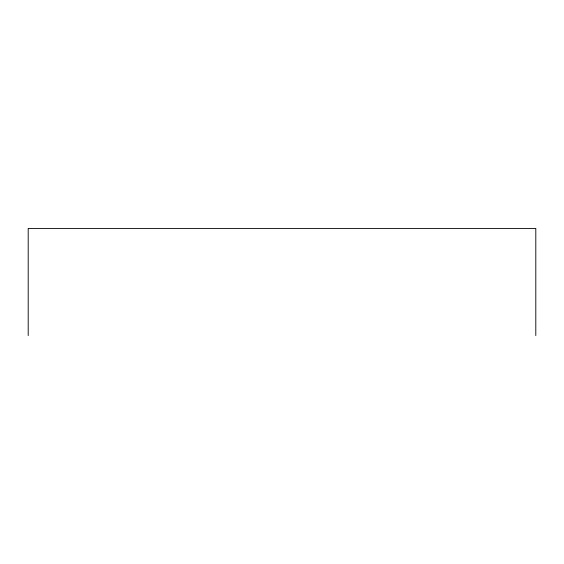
<?xml version="1.0" encoding="UTF-8"?>
<svg xmlns="http://www.w3.org/2000/svg" width="564" height="564" viewBox="0 0 564 564"><rect width="100%" height="100%" fill="white"/><g stroke="black" fill="none" stroke-linecap="round" stroke-linejoin="round"><path stroke-width="0.85" d="M535.8 335.58L535.8 228.42L28.2 228.42L28.2 335.58"/></g></svg>
